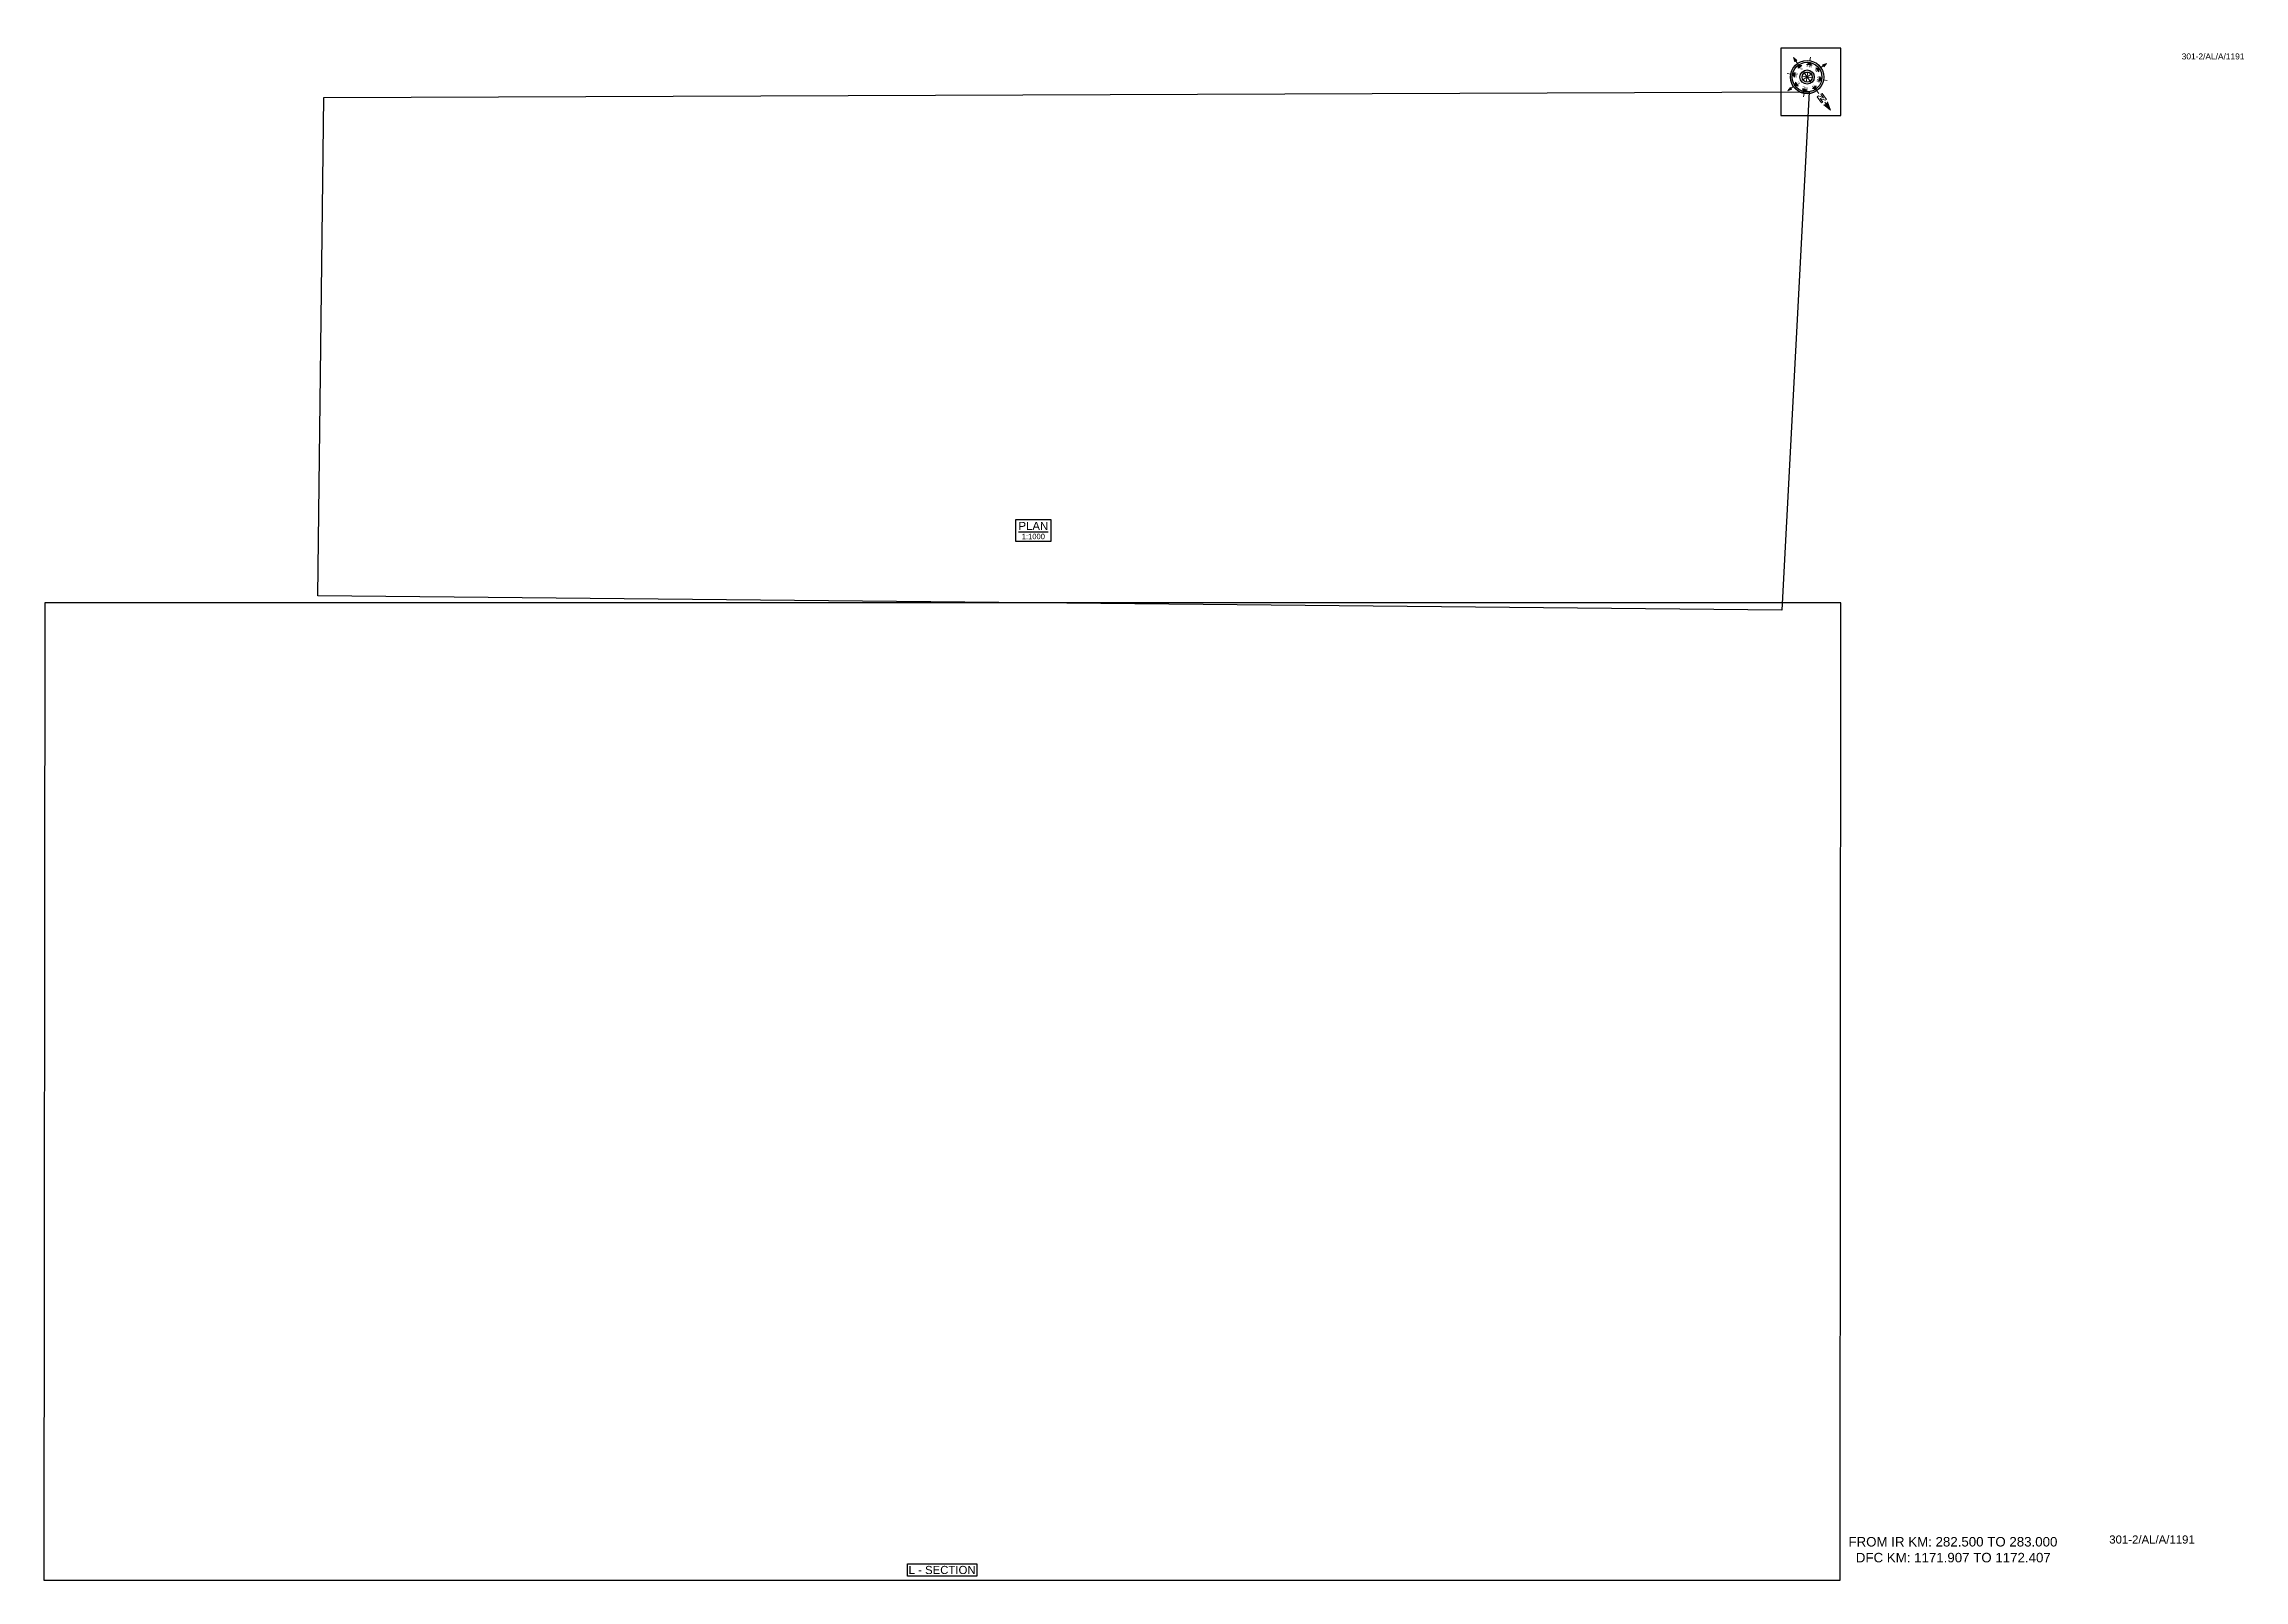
# Paper-space layout '1191' of a CAD drawing. Header units: metres. Extents: x 15 to 824, y 15 to 581.
import ezdxf
from ezdxf.enums import TextEntityAlignment as Align

# ---------------------------------------------------------------- set-up
doc = ezdxf.new("R2010")
doc.units = ezdxf.units.M
doc.header["$MEASUREMENT"] = 0
doc.layers.get('Defpoints').update_dxf_attribs({"color": 5})
doc.layers.add('title', color=7, linetype='Continuous')
doc.styles.get("Standard").update_dxf_attribs({"font": 'arial.ttf'})
doc.styles.add('Style-Arial', font='arial.ttf')

# ---------------------------------------------------------------- blocks, each defined once
blk = doc.blocks.new('N')
for points in [[(0, 8.41), (-0.49, 6.68), (0, 6.93)], [(0.49, 6.68), (0, 6.93), (0, 8.41)], [(-4.93, 0), (-4.07, 0.25), (-4.19, 0)], [(-4.07, -0.25), (-4.19, 0), (-4.93, 0)], [(-3.08, 0), (-2.59, 0.49), (-2.59, -0.49)], [(-2.18, 2.18), (-1.48, 2.18), (-2.18, 1.48)], [(0, 3.08), (0.49, 2.59), (-0.49, 2.59)], [(2.18, 2.18), (2.18, 1.48), (1.48, 2.18)], [(3.08, 0), (2.59, -0.49), (2.59, 0.49)], [(4.07, 0.25), (4.19, 0), (4.93, 0)], [(4.93, 0), (4.07, -0.25), (4.19, 0)], [(-2.18, -2.18), (-2.18, -1.48), (-1.48, -2.18)], [(0, -3.08), (-0.49, -2.59), (0.49, -2.59)], [(0, -4.93), (-0.25, -4.07), (0, -4.19)], [(0.25, -4.07), (0, -4.19), (0, -4.93)], [(2.18, -2.18), (1.48, -2.18), (2.18, -1.48)]]:
    blk.add_hatch(color=7).paths.add_polyline_path(points, flags=0)
h = blk.add_hatch(color=7)
h.paths.add_polyline_path([(0, -3.08), (0, -3.46, 1), (0, 3.46), (0, 3.08, -1)])
h.paths.add_polyline_path([(0, 1.05), (0, 1.48, 1), (0, -1.48), (0, -1.05, -1)])
at = {"color": 7, "linetype": 'ByBlock', "lineweight": 13}
for p, q in [((-0.61, 4.57), (-0.61, 6.12)), ((-0.61, 6.12), (-0.3, 6.12)), ((-0.3, 6.12), (0.32, 5.19)), ((0.32, 4.57), (-0.3, 5.5)), ((-0.3, 5.5), (-0.3, 4.57)), ((0.32, 5.19), (0.32, 6.12)), ((0.32, 6.12), (0.64, 6.12)), ((0.64, 6.12), (0.64, 4.57))]:
    blk.add_line(p, q, dxfattribs=at)
at = {"color": 7, "lineweight": 13}
for p, q in [((0, 6.41), (0, 7.28)), ((-3.46, 0), (-4.19, 0)), ((-2.45, 2.45), (-2.97, 2.97)), ((1.05, 0), (-1.05, 0)), ((-1.05, 0), (1.05, 0)), ((-0.74, 0.74), (0.74, -0.74)), ((0.74, 0.74), (-0.74, -0.74)), ((0.74, -0.74), (-0.74, 0.74)), ((-0.74, -0.74), (0.74, 0.74)), ((0, 3.46), (0, 4.19)), ((0, 3.46), (0, 3.08)), ((0, 1.05), (0, 1.48)), ((0, 1.05), (0, -1.05)), ((0, -1.05), (0, 1.05)), ((2.45, 2.45), (2.97, 2.97)), ((3.46, 0), (4.19, 0)), ((-2.45, -2.45), (-2.97, -2.97)), ((0, -1.05), (0, -1.48)), ((0, -3.46), (0, -3.08)), ((0, -3.46), (0, -4.19)), ((2.45, -2.45), (2.97, -2.97))]:
    blk.add_line(p, q, dxfattribs=at)
for points in [[(0, 8.41), (-0.49, 6.68), (0, 6.93), (0, 6.93)], [(0.49, 6.68), (0, 6.93), (0, 8.41), (0, 8.41)], [(-4.93, 0), (-4.07, 0.25), (-4.19, 0), (-4.19, 0)], [(-4.07, -0.25), (-4.19, 0), (-4.93, 0), (-4.93, 0)], [(-3.08, 0), (-2.59, 0.49), (-2.59, -0.49), (-2.59, -0.49)], [(-2.18, 2.18), (-1.48, 2.18), (-2.18, 1.48), (-2.18, 1.48)], [(0, 3.08), (0.49, 2.59), (-0.49, 2.59), (-0.49, 2.59)], [(2.18, 2.18), (2.18, 1.48), (1.48, 2.18), (1.48, 2.18)], [(3.08, 0), (2.59, -0.49), (2.59, 0.49), (2.59, 0.49)], [(4.07, 0.25), (4.19, 0), (4.93, 0), (4.93, 0)], [(4.93, 0), (4.07, -0.25), (4.19, 0), (4.19, 0)], [(-2.18, -2.18), (-2.18, -1.48), (-1.48, -2.18), (-1.48, -2.18)], [(0, -3.08), (-0.49, -2.59), (0.49, -2.59), (0.49, -2.59)], [(0, -4.93), (-0.25, -4.07), (0, -4.19), (0, -4.19)], [(0.25, -4.07), (0, -4.19), (0, -4.93), (0, -4.93)], [(2.18, -2.18), (1.48, -2.18), (2.18, -1.48), (2.18, -1.48)]]:
    blk.add_lwpolyline(points, close=True, dxfattribs=at)
at = {"color": 7, "linetype": 'ByBlock', "lineweight": 13}
for points in [[(-0.3, 4.57), (-0.61, 4.57)], [(0.32, 4.57), (0.64, 4.57)]]:
    blk.add_lwpolyline(points, dxfattribs=at)
at = {"color": 7}
for radius in [3.46, 3.08, 1.48, 1.05]:
    blk.add_circle((0, 0), radius, dxfattribs=at)
for s, rotation, p in [('W', 90, (-2.1, 0)), ('NW', 45, (-1.48, 1.48)), ('NE', 315, (1.48, 1.48)), ('E', 270, (1.97, 0)), ('SW', 135, (-1.48, -1.48)), ('SE', 225, (1.48, -1.48))]:
    blk.add_text(s, height=0.6, rotation=rotation, dxfattribs=at).set_placement(p, align=Align.CENTER)
for s, p in [('N', (0, 2.1)), ('S', (0, -2.47))]:
    blk.add_text(s, height=0.6, dxfattribs=at).set_placement(p, align=Align.CENTER)

psp = doc.layouts.new('1191')

# ---------------------------------------------------------------- linework, layer by layer
psp.add_lwpolyline([(332.48, 16.4), (332.48, 21), (358.02, 21), (358.02, 16.4)], close=True)
at = {"layer": 'Defpoints'}
psp.add_lwpolyline([(14.75, 15), (675.75, 15), (676.01, 374.79), (15.01, 374.79)], close=True, dxfattribs=at)
at = {"layer": 'title', "color": 7, "linetype": 'Continuous', "lineweight": -3}
psp.add_lwpolyline([(372.46, 405.54), (385.35, 405.54), (385.35, 397.39), (372.46, 397.39)], close=True, dxfattribs=at)

# ---------------------------------------------------------------- texts
at = {"style": 'Style-Arial'}
for height, p in [(2.2, (801.49, 574.88)), (3, (774.82, 28.42))]:
    psp.add_text('301-2/AL/A/1191', height=height, dxfattribs=at).set_placement(p)
at = {"insert": (678.83, 30.84), "char_height": 3.5, "attachment_point": 1, "style": 'Style-Arial'}
psp.add_mtext_dynamic_manual_height_columns('FROM IR KM: 282.500 TO 283.000 \\P{\\C1;  DFC KM: 1171.907 TO 1172.407}', width=95.7966, gutter_width=17.5, heights=[0], dxfattribs=at)
at = {"layer": 'title', "color": 7, "linetype": 'Continuous', "lineweight": -3, "style": 'Style-Arial'}
for s, height, p in [('%%UPLAN', 3, (378.85, 403.1)), ('1:1000', 2, (378.85, 399.24))]:
    psp.add_text(s, height=height, dxfattribs=at).set_placement(p, align=Align.MIDDLE)
at = {"layer": 'title', "style": 'Style-Arial'}
psp.add_text('L - SECTION', height=3, rotation=0.00006, dxfattribs=at).set_placement((345.27, 18.7), align=Align.MIDDLE_CENTER)

# ---------------------------------------------------------------- viewports
at = {"layer": 'Defpoints'}
vp = psp.add_viewport(center=(345.38, 194.89), size=(661.26, 359.7878), view_center_point=(9204.88, -12059.41), view_height=359.7878, dxfattribs=at)
vp.dxf.flags = 0x10000  # cut along an outline
vp.dxf.clipping_boundary_handle = psp.add_lwpolyline([(14.75, 15), (675.75, 15), (676.01, 374.79), (15.01, 374.79)], format="xyb", close=True, dxfattribs={"invisible": 1}).dxf.handle

# ---------------------------------------------------------------- wipeouts: each hides what was drawn before it
psp.add_wipeout([(653.96, 579), (676, 579), (676, 554.19), (653.96, 554.19)])

# ---------------------------------------------------------------- next in the draw order: linework, layer by layer
psp.add_lwpolyline([(676, 579), (653.96, 579), (653.96, 554.19), (676, 554.19)], close=True)
psp.add_lwpolyline([(117.78, 560.81), (664.42, 562.99), (654.31, 372.1), (115.52, 377.4)], close=True, dxfattribs=at)

# ---------------------------------------------------------------- next in the draw order: block references
at = {"xscale": 1.771541522973351, "yscale": 1.771541522973351, "zscale": 1.771541522973351, "rotation": 215.1222936235771}
psp.add_blockref('N', (663.62, 568.39), dxfattribs=at)

# ---------------------------------------------------------------- next in the draw order: viewports
at = {"layer": 'Defpoints', "view_twist_angle": 215.12229362}
vp = psp.add_viewport(center=(389.97, 467.55), size=(548.9, 190.8912), view_center_point=(1399831.34, -3135055.53), view_height=190.8913, status=3, dxfattribs=at)
vp.dxf.flags = 0x10000  # cut along an outline
vp.dxf.clipping_boundary_handle = psp.add_lwpolyline([(117.78, 560.81), (664.42, 562.99), (654.31, 372.1), (115.52, 377.4)], format="xyb", close=True, dxfattribs={"invisible": 1}).dxf.handle

doc.saveas('drawing.dxf')
